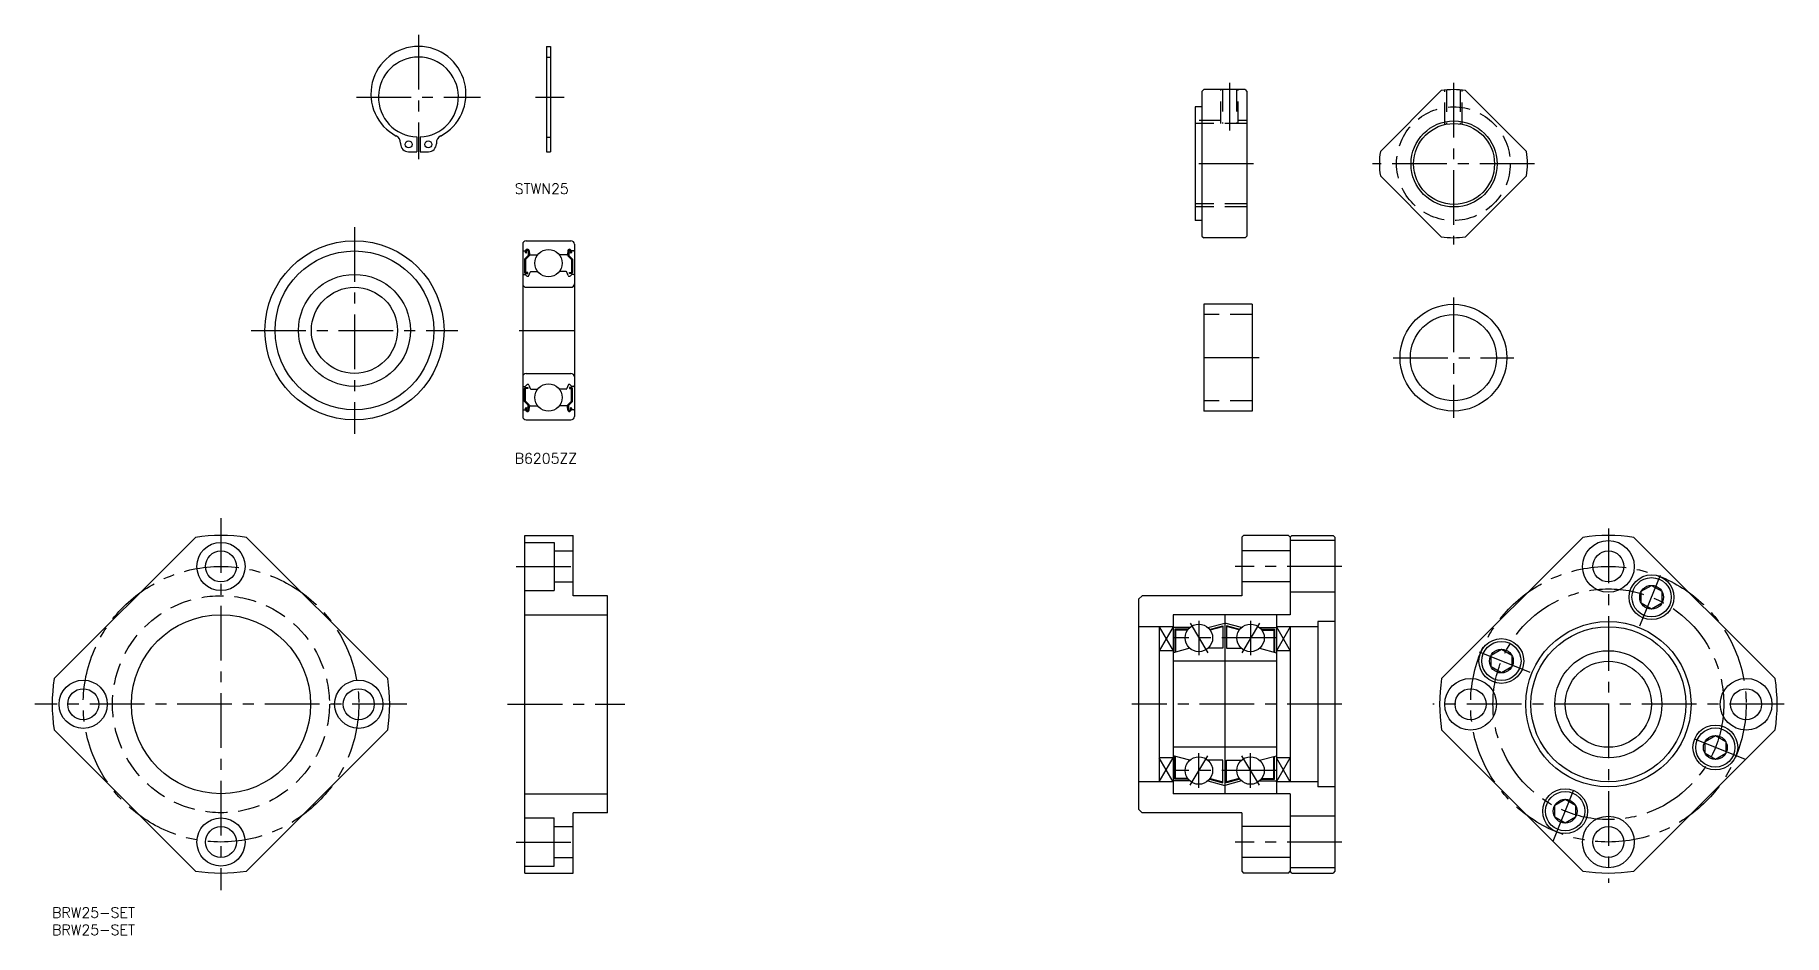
# Model space of a CAD drawing. Extents: x -5 to 503, y -8 to 253.
import ezdxf

# ---------------------------------------------------------------- set-up
doc = ezdxf.new("R2010")
doc.units = 0
doc.header["$LTSCALE"] = 0.5
doc.linetypes.add('CENTER', pattern=[50.8, 31.75, -6.35, 6.35, -6.35])
doc.linetypes.add('DASHED', pattern=[19.05, 12.7, -6.35])
for name, color, linetype in [('MSM_CENTER', 1, 'CENTER'), ('MSM_CONTINUOUS', 7, 'CONTINUOUS'), ('MSM_DASHED', 4, 'DASHED'), ('MSM_NARROW', 5, 'CONTINUOUS'), ('MSM_PART_NUMBER', 7, 'CONTINUOUS')]:
    doc.layers.add(name, color=color, linetype=linetype)
doc.styles.get("Standard").update_dxf_attribs({"font": 'txt.shx', "height": 3, "bigfont": 'bigfont.shx'})

# ---------------------------------------------------------------- blocks, each defined once
blk = doc.blocks.new('*U52')
at = {"layer": 'MSM_PART_NUMBER'}
blk.add_text('BRW25-SET', height=3, dxfattribs=at).set_placement((0, -3))
blk = doc.blocks.new('*U53')
at = {"layer": 'MSM_PART_NUMBER'}
blk.add_text('BRW25-SET', height=3, dxfattribs=at).set_placement((0, -8))

msp = doc.modelspace()

# ---------------------------------------------------------------- linework, layer by layer
at = {"layer": 'MSM_CENTER'}
for p, q in [((106.33, 253.3), (106.33, 217.27)), ((341.83, 239.44), (341.83, 225.61)), ((406.83, 239.44), (406.83, 192.44)), ((88.32, 235.28), (124.35, 235.28)), ((140.29, 235.28), (148.69, 235.28)), ((348.83, 215.94), (329.83, 215.94)), ((430.33, 215.94), (383.33, 215.94)), ((87.76, 197.54), (87.76, 137.54)), ((406.83, 177.11), (406.83, 142.11)), ((57.76, 167.54), (117.76, 167.54)), ((135.6, 167.54), (152.6, 167.54)), ((350.39, 159.61), (332.39, 159.61)), ((389.33, 159.61), (424.33, 159.61)), ((49, 113), (49, 5)), ((451.82, 110), (451.82, 7.12)), ((134.74, 99), (153.74, 99)), ((374.43, 99), (343.43, 99)), ((461, 81.72), (467.74, 98.41)), ((330.36, 82.54), (335.49, 73.96)), ((332.93, 83.25), (332.93, 73.25)), ((350.49, 82.54), (345.36, 73.96)), ((347.93, 83.25), (347.93, 73.25)), ((355.43, 78.25), (325.43, 78.25)), ((429.1, 68.18), (412.42, 74.92)), ((103, 59), (-5, 59)), ((132.24, 59), (166.24, 59)), ((374.43, 59), (313.43, 59)), ((502.82, 59), (400.82, 59)), ((491.61, 42.93), (474.54, 49.82)), ((330.36, 35.46), (335.49, 44.04)), ((332.93, 34.75), (332.93, 44.75)), ((350.49, 35.46), (345.36, 44.04)), ((347.93, 34.75), (347.93, 44.75)), ((355.43, 39.75), (325.43, 39.75)), ((435.75, 19.21), (442.64, 36.28)), ((134.74, 19), (153.74, 19)), ((374.43, 19), (343.43, 19))]:
    msp.add_line(p, q, dxfattribs=at)
for centre, radius in [((49, 59), 40), ((451.82, 59), 40), ((451.82, 59), 33.5)]:
    msp.add_circle(centre, radius, dxfattribs=at)
at = {"layer": 'MSM_CONTINUOUS'}
for p, q in [((143.5, 249.98), (143.5, 219.38)), ((143.5, 249.98), (144.7, 249.98)), ((144.7, 249.98), (144.7, 219.38)), ((333.83, 236.94), (334.33, 237.44)), ((333.83, 236.94), (333.83, 194.94)), ((346.33, 237.44), (334.33, 237.44)), ((346.33, 237.44), (346.83, 236.94)), ((346.83, 236.94), (346.83, 194.94)), ((385.62, 219.48), (403.29, 237.15)), ((428.03, 219.48), (410.37, 237.15)), ((333.83, 232.44), (331.83, 232.44)), ((331.83, 232.44), (331.83, 199.44)), ((105.83, 223.69), (105.83, 219.38)), ((106.83, 223.69), (106.83, 219.38)), ((101.13, 221.94), (101.13, 221.68)), ((103.43, 219.38), (105.83, 219.38)), ((105.83, 222.62), (105.83, 222.62)), ((105.83, 221.54), (105.83, 221.54)), ((106.83, 219.38), (109.23, 219.38)), ((111.53, 221.94), (111.53, 221.68)), ((143.5, 219.38), (144.7, 219.38)), ((403.29, 194.74), (385.62, 212.4)), ((410.37, 194.74), (428.03, 212.4)), ((333.83, 199.44), (331.83, 199.44)), ((137.6, 193.54), (150.6, 193.54)), ((333.83, 194.94), (334.33, 194.44)), ((346.33, 194.44), (334.33, 194.44)), ((346.33, 194.44), (346.83, 194.94)), ((136.6, 192.54), (136.6, 142.54)), ((136.8, 190.59), (137.38, 190.59)), ((138.23, 189.3), (137.13, 188.2)), ((137.13, 188.2), (137.13, 184.39)), ((137.38, 190.59), (137.66, 190.93)), ((137.64, 189.98), (137.41, 190.17)), ((138.53, 189.17), (137.43, 188.07)), ((137.43, 188.07), (137.43, 184.39)), ((137.61, 190.4), (137.89, 190.74)), ((137.84, 190.21), (137.61, 190.4)), ((137.64, 189.98), (137.84, 190.21)), ((138.17, 190.64), (138.23, 189.3)), ((138.47, 190.67), (138.56, 189.68)), ((138.53, 190.02), (138.53, 189.17)), ((138.76, 189.49), (140.97, 189.49)), ((149.44, 189.49), (147.22, 189.49)), ((149.72, 190.67), (149.64, 189.68)), ((149.67, 190.02), (149.67, 189.17)), ((149.67, 189.17), (150.77, 188.07)), ((150.02, 190.64), (149.97, 189.3)), ((149.97, 189.3), (151.07, 188.2)), ((150.59, 190.4), (150.31, 190.74)), ((150.36, 190.21), (150.59, 190.4)), ((150.55, 189.98), (150.36, 190.21)), ((150.82, 190.59), (150.53, 190.93)), ((150.55, 189.98), (150.78, 190.17)), ((150.77, 188.07), (150.77, 184.39)), ((151.4, 190.59), (150.82, 190.59)), ((151.07, 188.2), (151.07, 184.39)), ((151.6, 192.54), (151.6, 142.54)), ((136.8, 183.79), (137.3, 183.79)), ((137.3, 183.79), (137.67, 183.42)), ((138.05, 184.39), (137.43, 184.39)), ((137.43, 184.09), (138.05, 184.09)), ((138.05, 184.09), (138.05, 184.39)), ((138.38, 183.44), (138.75, 184.46)), ((138.94, 184.59), (140.97, 184.59)), ((149.26, 184.59), (147.22, 184.59)), ((149.82, 183.44), (149.44, 184.46)), ((150.15, 184.09), (150.15, 184.39)), ((150.15, 184.39), (150.77, 184.39)), ((150.77, 184.09), (150.15, 184.09)), ((150.9, 183.79), (150.52, 183.42)), ((151.4, 183.79), (150.9, 183.79)), ((137.6, 180.04), (150.6, 180.04)), ((348.39, 175.11), (334.39, 175.11)), ((334.39, 175.11), (334.39, 144.11)), ((348.39, 175.11), (348.39, 144.11)), ((137.6, 155.04), (150.6, 155.04)), ((136.8, 151.29), (137.3, 151.29)), ((137.13, 146.89), (137.13, 150.69)), ((137.3, 151.29), (137.67, 151.67)), ((137.43, 150.99), (138.05, 150.99)), ((138.05, 150.69), (137.43, 150.69)), ((137.43, 147.01), (137.43, 150.69)), ((138.05, 150.99), (138.05, 150.69)), ((138.38, 151.65), (138.75, 150.62)), ((138.94, 150.49), (140.97, 150.49)), ((149.26, 150.49), (147.22, 150.49)), ((149.82, 151.65), (149.44, 150.62)), ((150.15, 150.99), (150.15, 150.69)), ((150.77, 150.99), (150.15, 150.99)), ((150.15, 150.69), (150.77, 150.69)), ((150.9, 151.29), (150.52, 151.67)), ((150.77, 147.01), (150.77, 150.69)), ((151.4, 151.29), (150.9, 151.29)), ((151.07, 146.89), (151.07, 150.69)), ((136.8, 144.49), (137.38, 144.49)), ((138.23, 145.79), (137.13, 146.89)), ((137.38, 144.49), (137.66, 144.16)), ((137.64, 145.11), (137.41, 144.92)), ((138.53, 145.91), (137.43, 147.01)), ((137.84, 144.88), (137.61, 144.69)), ((137.61, 144.69), (137.89, 144.35)), ((137.64, 145.11), (137.84, 144.88)), ((138.17, 144.45), (138.23, 145.79)), ((138.47, 144.41), (138.56, 145.41)), ((138.53, 145.07), (138.53, 145.91)), ((138.76, 145.59), (140.97, 145.59)), ((149.44, 145.59), (147.22, 145.59)), ((149.72, 144.41), (149.64, 145.41)), ((149.67, 145.91), (150.77, 147.01)), ((149.67, 145.07), (149.67, 145.91)), ((149.97, 145.79), (151.07, 146.89)), ((150.02, 144.45), (149.97, 145.79)), ((150.59, 144.69), (150.31, 144.35)), ((150.55, 145.11), (150.36, 144.88)), ((150.36, 144.88), (150.59, 144.69)), ((150.82, 144.49), (150.53, 144.16)), ((150.55, 145.11), (150.78, 144.92)), ((151.4, 144.49), (150.82, 144.49)), ((348.39, 144.11), (334.39, 144.11)), ((137.6, 141.54), (150.6, 141.54)), ((141.15, 141.54), (141.15, 141.54)), ((144.1, 141.54), (144.1, 141.54)), ((0.57, 66.43), (41.57, 107.43)), ((56.43, 107.43), (97.43, 66.43)), ((137.24, 10), (137.24, 108)), ((137.24, 108), (151.24, 108)), ((151.24, 90.5), (151.24, 108)), ((345.93, 108), (345.43, 107.5)), ((345.43, 107.5), (345.43, 90.5)), ((358.93, 108), (345.93, 108)), ((358.93, 108), (359.43, 107.5)), ((359.93, 108), (359.43, 107.5)), ((359.43, 107.5), (359.43, 85)), ((359.93, 108), (371.93, 108)), ((371.93, 108), (372.43, 107.5)), ((372.43, 107.5), (372.43, 10.5)), ((403.39, 66.43), (444.39, 107.43)), ((500.25, 66.43), (459.25, 107.43)), ((137.24, 106), (145.74, 106)), ((145.74, 106), (145.74, 92)), ((145.74, 103.5), (151.24, 103.5)), ((359.43, 103.5), (345.43, 103.5)), ((372.43, 106.5), (359.43, 106.5)), ((137.24, 92), (145.74, 92)), ((145.74, 94.5), (151.24, 94.5)), ((359.43, 94.5), (345.43, 94.5)), ((372.43, 91.5), (359.43, 91.5)), ((461.37, 91.79), (464.37, 93.52)), ((461.37, 88.33), (461.37, 91.79)), ((464.37, 93.52), (467.37, 91.79)), ((467.37, 91.79), (467.37, 88.33)), ((161.24, 90.5), (151.24, 90.5)), ((161.24, 27.5), (161.24, 90.5)), ((316.43, 90.5), (315.43, 89.5)), ((315.43, 89.5), (315.43, 28.5)), ((345.43, 90.5), (316.43, 90.5)), ((464.37, 86.6), (461.37, 88.33)), ((467.37, 88.33), (464.37, 86.6)), ((137.24, 85), (161.24, 85)), ((325.43, 81.5), (315.43, 81.5)), ((321.43, 81.5), (321.43, 36.5)), ((359.43, 85), (325.43, 85)), ((355.43, 85), (325.43, 85)), ((325.43, 85), (325.43, 33)), ((335.57, 81.25), (340.43, 82.55)), ((336.06, 80.73), (339.93, 81.77)), ((336.19, 80.56), (339.93, 81.56)), ((339.93, 81.77), (339.93, 75.25)), ((340.43, 85), (340.43, 33)), ((345.28, 81.25), (340.43, 82.55)), ((340.43, 81.77), (340.43, 75.25)), ((340.43, 81.77), (340.43, 75.25)), ((340.93, 81.77), (340.93, 75.25)), ((344.79, 80.73), (340.93, 81.77)), ((344.66, 80.56), (340.93, 81.56)), ((355.43, 85), (355.43, 33)), ((367.43, 81.5), (355.43, 81.5)), ((359.43, 81.5), (359.43, 36.5)), ((372.43, 83), (367.43, 83)), ((367.43, 83), (367.43, 35)), ((330.28, 81.25), (325.43, 81.25)), ((325.93, 80.75), (325.93, 74.08)), ((329.8, 80.75), (325.93, 80.75)), ((326.13, 80.55), (326.13, 74.14)), ((329.65, 80.55), (326.13, 80.55)), ((350.57, 81.25), (355.43, 81.25)), ((351.05, 80.75), (354.93, 80.75)), ((351.2, 80.55), (354.73, 80.55)), ((354.73, 80.55), (354.73, 74.14)), ((354.93, 80.75), (354.93, 74.08)), ((325.43, 74.55), (321.43, 74.55)), ((330.28, 75.25), (325.43, 73.95)), ((355.43, 71.5), (325.43, 71.5)), ((339.93, 75.25), (335.57, 75.25)), ((340.93, 75.25), (345.28, 75.25)), ((350.57, 75.25), (355.43, 73.95)), ((359.43, 74.55), (355.43, 74.55)), ((417.76, 73.28), (420.76, 75.01)), ((417.76, 69.82), (417.76, 73.28)), ((420.76, 75.01), (423.76, 73.28)), ((423.76, 73.28), (423.76, 69.82)), ((420.76, 68.09), (417.76, 69.82)), ((423.76, 69.82), (420.76, 68.09)), ((0.57, 51.57), (41.57, 10.57)), ((56.43, 10.57), (97.43, 51.57)), ((444.39, 10.57), (403.39, 51.57)), ((459.25, 10.57), (500.25, 51.57)), ((355.43, 46.5), (325.43, 46.5)), ((479.88, 48.18), (482.88, 49.91)), ((479.88, 44.72), (479.88, 48.18)), ((482.88, 49.91), (485.88, 48.18)), ((485.88, 48.18), (485.88, 44.72)), ((325.43, 43.45), (321.43, 43.45)), ((330.28, 42.75), (325.43, 44.05)), ((325.93, 37.25), (325.93, 43.92)), ((326.13, 37.45), (326.13, 43.86)), ((339.93, 42.75), (335.57, 42.75)), ((339.93, 36.23), (339.93, 42.75)), ((340.93, 36.23), (340.93, 42.75)), ((340.93, 42.75), (345.28, 42.75)), ((350.57, 42.75), (355.43, 44.05)), ((354.73, 37.45), (354.73, 43.86)), ((354.93, 37.25), (354.93, 43.92)), ((359.43, 43.45), (355.43, 43.45)), ((482.88, 42.99), (479.88, 44.72)), ((485.88, 44.72), (482.88, 42.99)), ((325.43, 36.5), (315.43, 36.5)), ((330.28, 36.75), (325.43, 36.75)), ((329.8, 37.25), (325.93, 37.25)), ((329.65, 37.45), (326.13, 37.45)), ((335.57, 36.75), (340.43, 35.45)), ((336.06, 37.27), (339.93, 36.23)), ((336.19, 37.44), (339.93, 36.44)), ((345.28, 36.75), (340.43, 35.45)), ((344.66, 37.44), (340.93, 36.44)), ((344.79, 37.27), (340.93, 36.23)), ((350.57, 36.75), (355.43, 36.75)), ((351.05, 37.25), (354.93, 37.25)), ((351.2, 37.45), (354.73, 37.45)), ((367.43, 36.5), (355.43, 36.5)), ((137.24, 33), (161.24, 33)), ((359.43, 33), (325.43, 33)), ((359.43, 33), (355.93, 33)), ((359.43, 33), (359.43, 10.5)), ((372.43, 35), (367.43, 35)), ((436.27, 29.67), (439.27, 31.4)), ((439.27, 31.4), (442.27, 29.67)), ((137.24, 26), (145.74, 26)), ((145.74, 12), (145.74, 26)), ((161.24, 27.5), (151.24, 27.5)), ((151.24, 10), (151.24, 27.5)), ((315.43, 28.5), (316.43, 27.5)), ((345.43, 27.5), (316.43, 27.5)), ((345.43, 27.5), (345.43, 10.5)), ((372.43, 26.5), (359.43, 26.5)), ((436.27, 26.21), (436.27, 29.67)), ((439.27, 24.48), (436.27, 26.21)), ((442.27, 26.21), (439.27, 24.48)), ((442.27, 29.67), (442.27, 26.21)), ((145.74, 23.5), (151.24, 23.5)), ((359.43, 23.5), (345.43, 23.5)), ((137.24, 12), (145.74, 12)), ((145.74, 14.5), (151.24, 14.5)), ((359.43, 14.5), (345.43, 14.5)), ((345.43, 10.5), (345.93, 10)), ((358.93, 10), (359.43, 10.5)), ((372.43, 11.5), (359.43, 11.5)), ((359.93, 10), (359.43, 10.5)), ((372.43, 10.5), (371.93, 10)), ((137.24, 10), (151.24, 10)), ((358.93, 10), (345.93, 10)), ((359.93, 10), (371.93, 10))]:
    msp.add_line(p, q, dxfattribs=at)
for centre, radius in [((407.02, 215.86), 11.75), ((103.48, 221.53), 1), ((109.18, 221.53), 1), ((87.76, 167.54), 26), ((87.76, 167.54), 23.05), ((144.1, 187.04), 3.97), ((87.76, 167.54), 16.25), ((87.76, 167.54), 12.5), ((406.83, 159.61), 15.5), ((406.83, 159.61), 12.5), ((144.1, 148.04), 3.97), ((49, 99), 7), ((49, 99), 4.5), ((451.82, 99), 7.5), ((451.82, 99), 4.5), ((464.37, 90.06), 6.5), ((464.37, 90.06), 5.7), ((464.37, 90.06), 3.46), ((49, 59), 26), ((332.93, 78.25), 4), ((347.93, 78.25), 4), ((451.82, 59), 24), ((451.82, 59), 22.5), ((420.76, 71.55), 6.5), ((420.76, 71.55), 5.7), ((420.76, 71.55), 3.46), ((451.82, 59), 15.55), ((451.82, 59), 12.5), ((411.82, 59), 7.5), ((491.82, 59), 7.5), ((9, 59), 7), ((9, 59), 4.5), ((89, 59), 7), ((89, 59), 4.5), ((411.82, 59), 4.5), ((491.82, 59), 4.5), ((482.88, 46.45), 6.5), ((482.88, 46.45), 5.7), ((482.88, 46.45), 3.46), ((332.93, 39.75), 4), ((347.93, 39.75), 4), ((439.27, 27.94), 6.5), ((439.27, 27.94), 5.7), ((439.27, 27.94), 3.46), ((49, 19), 7), ((451.82, 19), 7.5), ((49, 19), 4.5), ((451.82, 19), 4.5)]:
    msp.add_circle(centre, radius, dxfattribs=at)
for centre, radius, start, end in [((106.33, 236.18), 13.8, 297.7645, 242.2355), ((106.33, 235.28), 11.6, 272.4704, 267.5296), ((406.83, 215.94), 21.5, 80.516, 99.484), ((98.83, 221.94), 2.3, 0, 62.2355), ((113.83, 221.94), 2.3, 117.7645, 180), ((103.43, 221.68), 2.3, 180, 270), ((109.23, 221.68), 2.3, 270, 0), ((406.83, 215.94), 21.5, 170.516, 189.484), ((406.83, 215.94), 21.5, 350.516, 9.484), ((137.6, 192.54), 1, 90, 180), ((150.6, 192.54), 1, 0, 90), ((406.83, 215.94), 21.5, 260.516, 279.484), ((136.8, 190.79), 0.2, 180, 270), ((137.61, 190.4), 0.3, 139.9105, 229.9992), ((138.01, 190.63), 0.46, 4.9869, 139.9105), ((138.01, 190.63), 0.16, 2.3754, 139.9946), ((138.76, 189.69), 0.2, 184.9869, 270), ((149.44, 189.69), 0.2, 270, 355.0131), ((150.18, 190.63), 0.46, 40.0895, 175.0131), ((150.18, 190.63), 0.16, 40.0054, 177.6246), ((150.59, 190.4), 0.3, 310.0008, 40.0895), ((151.4, 190.79), 0.2, 270, 0), ((136.8, 183.59), 0.2, 90, 180), ((137.43, 184.39), 0.3, 180, 270), ((138.1, 183.84), 0.6, 225.0023, 272.8279), ((138.1, 183.54), 0.3, 265.4914, 340.0304), ((138.94, 184.39), 0.2, 90, 160.0304), ((149.26, 184.39), 0.2, 19.9696, 90), ((150.1, 183.54), 0.3, 199.9696, 274.5086), ((150.1, 183.84), 0.6, 267.1721, 314.9977), ((150.77, 184.39), 0.3, 270, 0), ((151.4, 183.59), 0.2, 0, 90), ((137.6, 181.04), 1, 180, 270), ((150.6, 181.04), 1, 270, 0), ((137.6, 154.04), 1, 90, 180), ((150.6, 154.04), 1, 0, 90), ((136.8, 151.49), 0.2, 180, 270), ((137.43, 150.69), 0.3, 90, 180), ((138.1, 151.24), 0.6, 87.1721, 134.9977), ((138.1, 151.54), 0.3, 19.9696, 94.5086), ((138.94, 150.69), 0.2, 199.9696, 270), ((149.26, 150.69), 0.2, 270, 340.0304), ((150.1, 151.54), 0.3, 85.4914, 160.0304), ((150.1, 151.24), 0.6, 45.0023, 92.8279), ((150.77, 150.69), 0.3, 0, 90), ((151.4, 151.49), 0.2, 270, 0), ((136.8, 144.29), 0.2, 90, 180), ((137.6, 142.54), 1, 180, 270), ((137.61, 144.69), 0.3, 130.0008, 220.0895), ((138.01, 144.45), 0.46, 220.0895, 355.0131), ((138.01, 144.45), 0.16, 220.0054, 357.6246), ((138.76, 145.39), 0.2, 90, 175.0131), ((149.44, 145.39), 0.2, 4.9869, 90), ((150.18, 144.45), 0.46, 184.9869, 319.9105), ((150.18, 144.45), 0.16, 182.3754, 319.9946), ((150.6, 142.54), 1, 270, 0), ((150.59, 144.69), 0.3, 319.9105, 49.9992), ((151.4, 144.29), 0.2, 0, 90), ((49, 59), 49, 81.2812, 98.7188), ((451.82, 59), 49, 81.2812, 98.7188), ((49, 59), 49, 171.2812, 188.7188), ((49, 59), 49, 351.2812, 8.7188), ((451.82, 59), 49, 171.2812, 188.7188), ((451.82, 59), 49, 351.2812, 8.7188), ((49, 59), 49, 261.2812, 278.7188), ((451.82, 59), 49, 261.2812, 278.7188)]:
    msp.add_arc(centre, radius, start, end, dxfattribs=at)
at = {"layer": 'MSM_DASHED'}
for p, q in [((143.5, 246.88), (144.7, 246.88)), ((339.33, 227.61), (339.33, 237.44)), ((339.83, 237.44), (339.83, 227.61)), ((343.83, 237.44), (343.83, 227.61)), ((344.33, 227.61), (344.33, 237.44)), ((404.33, 227.3), (404.33, 237.3)), ((404.83, 237.35), (404.83, 227.41)), ((408.83, 237.35), (408.83, 227.47)), ((409.33, 227.39), (409.33, 237.3)), ((143.5, 223.68), (144.7, 223.68)), ((339.33, 228.44), (331.83, 228.44)), ((346.83, 227.61), (331.83, 227.61)), ((346.83, 228.44), (344.33, 228.44)), ((346.83, 204.27), (331.83, 204.27)), ((346.83, 203.44), (331.83, 203.44)), ((348.39, 172.11), (334.39, 172.11)), ((348.39, 147.11), (334.39, 147.11))]:
    msp.add_line(p, q, dxfattribs=at)
for centre, radius in [((406.83, 215.94), 16.5), ((49, 59), 31.5)]:
    msp.add_circle(centre, radius, dxfattribs=at)
at = {"layer": 'MSM_NARROW'}
for p, q in [((321.43, 81.5), (325.43, 74.55)), ((325.43, 81.5), (321.43, 74.55)), ((355.43, 81.5), (359.43, 74.55)), ((359.43, 81.5), (355.43, 74.55)), ((321.43, 36.5), (325.43, 43.45)), ((325.43, 36.5), (321.43, 43.45)), ((355.43, 36.5), (359.43, 43.45)), ((359.43, 36.5), (355.43, 43.45))]:
    msp.add_line(p, q, dxfattribs=at)
msp.add_circle((407.02, 215.86), 12.5, dxfattribs=at)

# ---------------------------------------------------------------- block references
at = {"layer": 'MSM_CONTINUOUS'}
for name in ['*U52', '*U53']:
    msp.add_blockref(name, (0, 0), dxfattribs=at)

# ---------------------------------------------------------------- texts
at = {"layer": 'MSM_PART_NUMBER'}
for s, p in [('STWN25', (134.29, 207.17)), ('B6205ZZ', (134.29, 128.87))]:
    msp.add_text(s, height=3, dxfattribs=at).set_placement(p)

doc.saveas('drawing.dxf')
